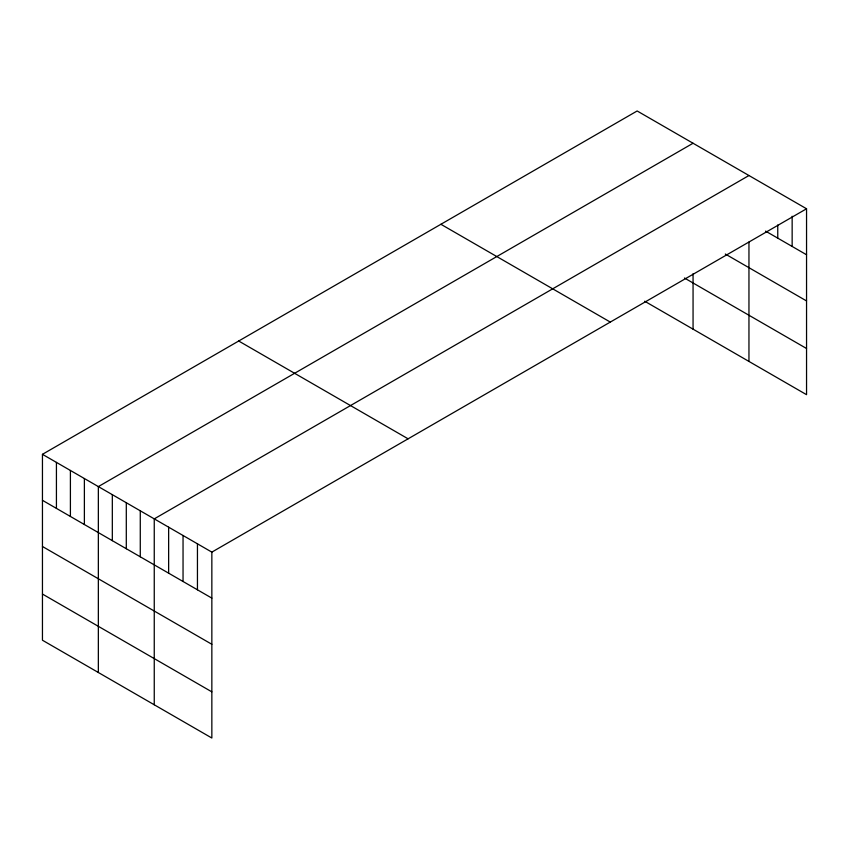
<?xml version="1.0" encoding="UTF-8"?>
<svg xmlns="http://www.w3.org/2000/svg" width="849" height="849" viewBox="0 0 849 849"><rect width="100%" height="100%" fill="white"/><g stroke="black" fill="none" stroke-linecap="round" stroke-linejoin="round"><path stroke-width="1.27" d="M42.45 454.321L211.847 552.126L211.847 738.025L42.45 640.231L42.45 454.321L637.153 110.975L806.55 208.769L806.55 394.679L644.678 301.225M693.06 143.248L98.346 486.604L98.346 672.504M748.956 175.52L154.253 518.877L154.253 704.776M211.847 552.126L806.55 208.769M765.565 231.108L806.55 254.764M725.311 254.031L806.55 300.939M684.453 278.016L806.55 348.504M440.907 224.285L610.293 322.079M238.707 341.022L408.093 438.816M42.45 500.316L211.847 598.12M42.45 546.491L211.847 644.285M42.45 594.056L211.847 691.85M792.149 216.23L792.149 246.454M777.758 224.996L777.758 238.145M748.956 242.039L748.956 361.419M693.06 273.728L693.06 329.147M197.446 543.816L197.446 589.8M183.044 535.496L183.044 581.491M168.643 527.187L168.643 573.181M140.276 510.801L140.276 556.795M126.299 502.735L126.299 548.73M112.323 494.67L112.323 540.664M84.38 478.528L84.38 524.523M70.403 470.463L70.403 516.457M56.427 462.397L56.427 508.392"/></g></svg>
